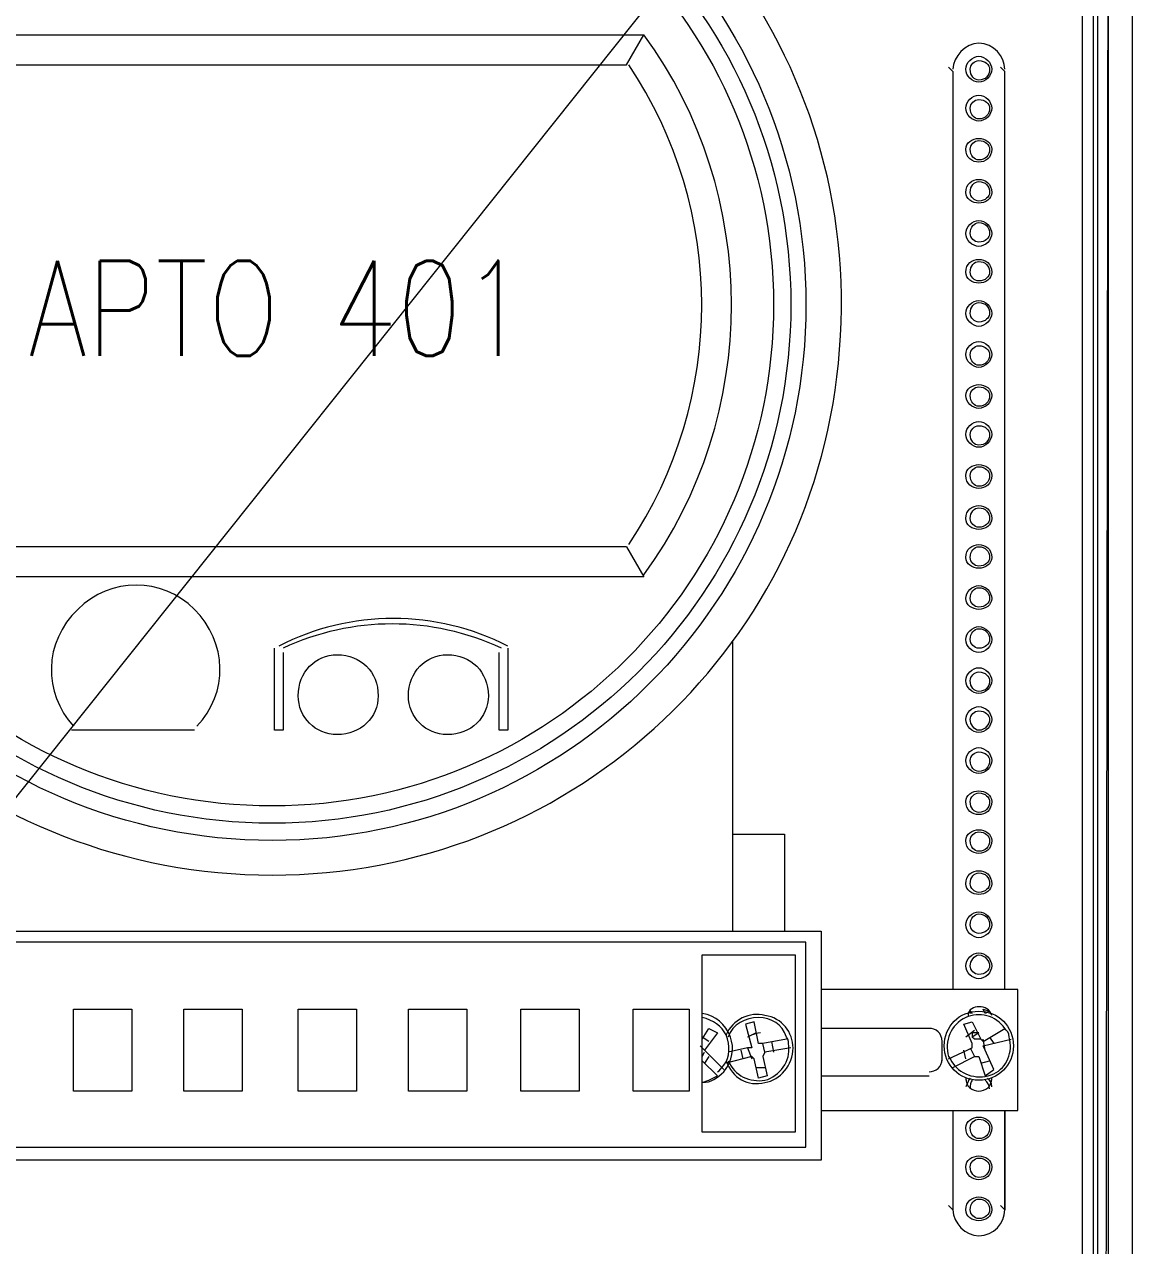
# Model space of a CAD drawing. Header units: metres. Extents: x 2999 to 3164, y 1641 to 1678.
# Drawn here: x 3008.447 to 3009.256, y 1656.417 to 1657.295 of the extents above; entities that cross this region are included whole.
import ezdxf

# ---------------------------------------------------------------- set-up
doc = ezdxf.new("R2010")
doc.units = ezdxf.units.M
doc.linetypes.add('CONTORNO_QUADRO_T', pattern=[0.35, 0.2, -0.15])
doc.styles.add('ROMANS', font='ROMANS.shx', dxfattribs={"width": 0.8, "height": 0.1})

msp = doc.modelspace()

# ---------------------------------------------------------------- linework, layer by layer
at = {"color": 150, "linetype": 'Continuous', "lineweight": 20, "true_color": 0x000096}
msp.add_lwpolyline([(3007.6927, 1655.80059), (3010.42723, 1659.23039), (3011.87209, 1659.23039)], dxfattribs=at)
at = {"color": 7, "linetype": 'Continuous', "lineweight": 20, "true_color": 0x000007}
for points in [[(3009.21826, 1657.52946), (3009.21516, 1657.53256), (3009.21826, 1657.66603), (3009.21516, 1657.66293), (3009.21516, 1655.94026)], [(3009.2074, 1655.94026), (3009.2074, 1657.66293), (3009.2074, 1657.66293)], [(3009.2431, 1657.65206), (3009.2431, 1655.22637), (3009.2431, 1655.22637)], [(3009.2431, 1657.6443), (3009.2431, 1655.22482), (3009.2431, 1655.22482)], [(3009.22602, 1655.28845), (3009.22602, 1657.53567), (3009.21826, 1657.52946), (3009.21826, 1655.29)], [(3009.22602, 1655.28845), (3009.22292, 1655.29155), (3009.22602, 1657.53567), (3009.22292, 1657.53877)], [(3008.35538, 1657.28735), (3008.89236, 1657.28735), (3008.89236, 1657.28735)], [(3008.3678, 1657.26563), (3008.87994, 1657.26563), (3008.89236, 1657.28735)], [(3009.11428, 1657.26097), (3009.11118, 1657.26408), (3009.11118, 1657.26408)], [(3009.11428, 1657.26097), (3009.11428, 1656.60139), (3009.11428, 1656.60139)], [(3009.11428, 1657.26097), (3009.11428, 1656.60139), (3009.11428, 1656.60139)], [(3009.15153, 1657.26097), (3009.14843, 1657.26408), (3009.14843, 1657.26408)], [(3009.15153, 1656.60139), (3009.15153, 1657.26097), (3009.15153, 1657.26097)], [(3009.15153, 1656.60139), (3009.15153, 1657.26097), (3009.15153, 1657.26097)], [(3008.87994, 1656.91954), (3008.3678, 1656.91954), (3008.3678, 1656.91954)], [(3008.87994, 1656.91954), (3008.89236, 1656.89782), (3008.89236, 1656.89782)], [(3008.89236, 1656.89782), (3008.35538, 1656.89782), (3008.35538, 1656.89782)], [(3008.95599, 1656.85126), (3008.95599, 1656.6433), (3008.95599, 1656.6433)], [(3008.63318, 1656.8435), (3008.63318, 1656.78763), (3008.62697, 1656.78763), (3008.62697, 1656.8466)], [(3008.79458, 1656.8466), (3008.79458, 1656.78763), (3008.78838, 1656.78763)], [(3008.78838, 1656.78763), (3008.78838, 1656.8435), (3008.78838, 1656.8435)], [(3008.56955, 1656.78763), (3008.48109, 1656.78763), (3008.48109, 1656.78763)], [(3008.95599, 1656.71313), (3008.99323, 1656.71313), (3008.99323, 1656.6433)], [(3008.22812, 1656.6433), (3009.01962, 1656.6433), (3009.01962, 1656.6433)], [(3009.01962, 1656.6433), (3009.01962, 1656.47879), (3009.01962, 1656.47879)], [(3009.00875, 1656.63554), (3008.23899, 1656.63554), (3008.23899, 1656.63554)], [(3009.00875, 1656.4881), (3009.00875, 1656.63554), (3009.00875, 1656.63554)], [(3008.93426, 1656.49897), (3008.93426, 1656.62623), (3008.93426, 1656.62623)], [(3008.93426, 1656.62623), (3009.00099, 1656.62623), (3009.00099, 1656.62623)], [(3009.00099, 1656.62623), (3009.00099, 1656.49897), (3009.00099, 1656.49897)], [(3009.16084, 1656.60139), (3009.01962, 1656.60139), (3009.01962, 1656.60139)], [(3009.16084, 1656.51449), (3009.16084, 1656.60139), (3009.16084, 1656.60139)], [(3008.48264, 1656.52845), (3008.48264, 1656.58743), (3008.48264, 1656.58743)], [(3008.48264, 1656.58743), (3008.52454, 1656.58743), (3008.52454, 1656.58743)], [(3008.52454, 1656.58743), (3008.52454, 1656.52845), (3008.52454, 1656.52845)], [(3008.60369, 1656.58743), (3008.60369, 1656.52845), (3008.56179, 1656.52845)], [(3008.56179, 1656.58743), (3008.60369, 1656.58743), (3008.60369, 1656.58743)], [(3008.56179, 1656.52845), (3008.56179, 1656.58743), (3008.56179, 1656.58743)], [(3008.64404, 1656.52845), (3008.64404, 1656.58743), (3008.64404, 1656.58743)], [(3008.64404, 1656.58743), (3008.68595, 1656.58743), (3008.68595, 1656.58743)], [(3008.68595, 1656.58743), (3008.68595, 1656.52845), (3008.68595, 1656.52845)], [(3008.72319, 1656.52845), (3008.72319, 1656.58743), (3008.72319, 1656.58743)], [(3008.72319, 1656.58743), (3008.7651, 1656.58743), (3008.7651, 1656.58743)], [(3008.7651, 1656.58743), (3008.7651, 1656.52845), (3008.7651, 1656.52845)], [(3008.8458, 1656.52845), (3008.80389, 1656.52845), (3008.80389, 1656.58743), (3008.8458, 1656.58743)], [(3008.8458, 1656.58743), (3008.8458, 1656.52845), (3008.8458, 1656.52845)], [(3008.8846, 1656.52845), (3008.8846, 1656.58743), (3008.92495, 1656.58743)], [(3008.92495, 1656.58743), (3008.92495, 1656.52845), (3008.92495, 1656.52845)], [(3009.1267, 1656.58587), (3009.12825, 1656.58432), (3009.12825, 1656.58432)], [(3009.1267, 1656.58587), (3009.1267, 1656.58432), (3009.1267, 1656.58432)], [(3008.99478, 1656.5657), (3008.97771, 1656.5626), (3008.97461, 1656.5626), (3008.9715, 1656.57812), (3008.9653, 1656.57656), (3008.96995, 1656.55949), (3008.96685, 1656.55949), (3008.95288, 1656.55639)], [(3009.11118, 1656.55173), (3009.12825, 1656.55949), (3009.12825, 1656.5626), (3009.12204, 1656.57656), (3009.12825, 1656.57812), (3009.13446, 1656.5657), (3009.13601, 1656.56415), (3009.15153, 1656.57346)], [(3008.93426, 1656.5657), (3008.93891, 1656.57346), (3008.94512, 1656.57036), (3008.93581, 1656.55794), (3008.93271, 1656.56104), (3008.94978, 1656.54397)], [(3008.97306, 1656.57036), (3008.96685, 1656.56725), (3008.96685, 1656.56725)], [(3009.09721, 1656.57346), (3009.01962, 1656.57346), (3009.01962, 1656.57346)], [(3009.1298, 1656.57191), (3009.1236, 1656.56725), (3009.1236, 1656.56725)], [(3009.13291, 1656.57036), (3009.12825, 1656.56725), (3009.12825, 1656.56725)], [(3009.13291, 1656.57036), (3009.12825, 1656.57036), (3009.12825, 1656.56725)], [(3008.93891, 1656.56415), (3008.93426, 1656.56725), (3008.93426, 1656.56725)], [(3008.96685, 1656.55949), (3008.96995, 1656.55173), (3008.96995, 1656.55173)], [(3008.97926, 1656.55639), (3008.97771, 1656.5626), (3008.97771, 1656.5626)], [(3008.99789, 1656.55949), (3008.97926, 1656.55639), (3008.97771, 1656.55328), (3008.98082, 1656.53932)], [(3008.98392, 1656.56415), (3008.98547, 1656.55639), (3008.98547, 1656.55639)], [(3009.10652, 1656.55018), (3009.10652, 1656.56415), (3009.10652, 1656.56415)], [(3009.1267, 1656.55949), (3009.1298, 1656.55328), (3009.1298, 1656.55328)], [(3009.13446, 1656.5657), (3009.1298, 1656.5657), (3009.12825, 1656.56725)], [(3009.1298, 1656.55328), (3009.13291, 1656.55328), (3009.13756, 1656.53932), (3009.14377, 1656.54397), (3009.13756, 1656.55794), (3009.13601, 1656.56104), (3009.15619, 1656.5657)], [(3009.13756, 1656.55794), (3009.13601, 1656.5657), (3009.13601, 1656.5657)], [(3009.14067, 1656.56725), (3009.14377, 1656.5626), (3009.14377, 1656.5626)], [(3008.93426, 1656.55328), (3008.93581, 1656.55639), (3008.93581, 1656.55639)], [(3008.93426, 1656.55018), (3008.94512, 1656.53932), (3008.94512, 1656.53932)], [(3008.93891, 1656.55328), (3008.93581, 1656.54863), (3008.93581, 1656.54863)], [(3008.98082, 1656.53932), (3008.97461, 1656.53776), (3008.9715, 1656.55173), (3008.96995, 1656.55328), (3008.95133, 1656.54863)], [(3008.96375, 1656.55173), (3008.96219, 1656.55794), (3008.96219, 1656.55794)], [(3009.11428, 1656.54552), (3009.1298, 1656.55328), (3009.1298, 1656.55328)], [(3009.1236, 1656.55173), (3009.12204, 1656.55794), (3009.12204, 1656.55794)], [(3009.13446, 1656.54863), (3009.14067, 1656.55018), (3009.14067, 1656.55018)], [(3008.97306, 1656.54552), (3008.97926, 1656.54552), (3008.97926, 1656.54552)], [(3008.93426, 1656.53466), (3008.93891, 1656.53621), (3008.94512, 1656.53932)], [(3009.01962, 1656.53932), (3009.09721, 1656.53932), (3009.09721, 1656.53932)], [(3009.1236, 1656.53776), (3009.1236, 1656.53621), (3009.1236, 1656.53621)], [(3009.14222, 1656.53621), (3009.14222, 1656.53776), (3009.14222, 1656.53776)], [(3008.52454, 1656.52845), (3008.48264, 1656.52845), (3008.48264, 1656.52845)], [(3008.68595, 1656.52845), (3008.64404, 1656.52845), (3008.64404, 1656.52845)], [(3008.7651, 1656.52845), (3008.72319, 1656.52845), (3008.72319, 1656.52845)], [(3008.92495, 1656.52845), (3008.8846, 1656.52845), (3008.8846, 1656.52845)], [(3009.01962, 1656.51449), (3009.16084, 1656.51449), (3009.16084, 1656.51449)], [(3009.11428, 1656.51449), (3009.11428, 1656.4431), (3009.11118, 1656.4462)], [(3009.11428, 1656.51449), (3009.11428, 1656.4431), (3009.11428, 1656.4431)], [(3009.15153, 1656.51449), (3009.15153, 1656.4431), (3009.14843, 1656.4462)], [(3009.15153, 1656.4431), (3009.15153, 1656.51449), (3009.15153, 1656.51449)], [(3009.00099, 1656.49897), (3008.93426, 1656.49897), (3008.93426, 1656.49897)], [(3008.23899, 1656.4881), (3009.00875, 1656.4881), (3009.00875, 1656.4881)], [(3009.01962, 1656.47879), (3008.22812, 1656.47879), (3008.22812, 1656.47879)]]:
    msp.add_lwpolyline(points, dxfattribs=at)
msp.add_lwpolyline([(3009.14067, 1656.58587), (3009.13756, 1656.58432), (3009.13601, 1656.58743), (3009.13601, 1656.58743)], close=True, dxfattribs=at)
for points, knots in [([(3008.54162, 1657.49532), (3008.33521, 1657.45186), (3008.19553, 1657.26097), (3008.21726, 1657.05146), (3008.21726, 1657.05146), (3008.23743, 1656.84195), (3008.41436, 1656.68365), (3008.62542, 1656.68365), (3008.62542, 1656.68365), (3008.83493, 1656.68365), (3009.01186, 1656.84195), (3009.03203, 1657.05146), (3009.03203, 1657.05146), (3009.05376, 1657.26097), (3008.91408, 1657.45186), (3008.70767, 1657.49532)], [0, 0, 0, 0, 0.0625, 0.0625, 0.0625, 0.062501, 0.125, 0.125, 0.125, 0.125001, 0.1875, 0.1875, 0.1875, 0.187501, 1, 1, 1, 1]), ([(3009.00875, 1657.09336), (3009.00875, 1657.30598), (3008.83649, 1657.47824), (3008.62542, 1657.47824), (3008.62542, 1657.47824), (3008.4128, 1657.47824), (3008.24054, 1657.30598), (3008.24054, 1657.09336), (3008.24054, 1657.09336), (3008.24054, 1656.88074), (3008.4128, 1656.70848), (3008.62542, 1656.70848), (3008.62542, 1656.70848), (3008.83649, 1656.70848), (3009.00875, 1656.88074), (3009.00875, 1657.09336)], [0, 0, 0, 0, 0.0625, 0.0625, 0.0625, 0.062501, 0.125, 0.125, 0.125, 0.125001, 0.1875, 0.1875, 0.1875, 0.187501, 1, 1, 1, 1]), ([(3008.99789, 1657.09336), (3008.99789, 1657.29977), (3008.83028, 1657.46583), (3008.62542, 1657.46583), (3008.62542, 1657.46583), (3008.41901, 1657.46583), (3008.25295, 1657.29977), (3008.25295, 1657.09336), (3008.25295, 1657.09336), (3008.25295, 1656.88695), (3008.41901, 1656.72089), (3008.62542, 1656.72089), (3008.62542, 1656.72089), (3008.83028, 1656.72089), (3008.99789, 1656.88695), (3008.99789, 1657.09336)], [0, 0, 0, 0, 0.0625, 0.0625, 0.0625, 0.062501, 0.125, 0.125, 0.125, 0.125001, 0.1875, 0.1875, 0.1875, 0.187501, 1, 1, 1, 1]), ([(3008.98547, 1657.09336), (3008.98547, 1657.29201), (3008.82407, 1657.45341), (3008.62542, 1657.45341), (3008.62542, 1657.45341), (3008.42522, 1657.45341), (3008.26382, 1657.29201), (3008.26382, 1657.09336), (3008.26382, 1657.09336), (3008.26382, 1656.89471), (3008.42522, 1656.73331), (3008.62542, 1656.73331), (3008.62542, 1656.73331), (3008.82407, 1656.73331), (3008.98547, 1656.89471), (3008.98547, 1657.09336)], [0, 0, 0, 0, 0.0625, 0.0625, 0.0625, 0.062501, 0.125, 0.125, 0.125, 0.125001, 0.1875, 0.1875, 0.1875, 0.187501, 1, 1, 1, 1]), ([(3009.15153, 1657.26252), (3009.15153, 1657.27184), (3009.14377, 1657.28115), (3009.13291, 1657.28115), (3009.13291, 1657.28115), (3009.1236, 1657.28115), (3009.11428, 1657.27184), (3009.11428, 1657.26252)], [0, 0, 0, 0, 0.125, 0.125, 0.125, 0.125001, 1, 1, 1, 1]), ([(3009.15153, 1657.26252), (3009.15153, 1657.27184), (3009.14377, 1657.28115), (3009.13291, 1657.28115), (3009.13291, 1657.28115), (3009.1236, 1657.28115), (3009.11428, 1657.27184), (3009.11428, 1657.26252)], [0, 0, 0, 0, 0.125, 0.125, 0.125, 0.125001, 1, 1, 1, 1]), ([(3009.14222, 1657.26252), (3009.14222, 1657.26718), (3009.13756, 1657.27184), (3009.13291, 1657.27184), (3009.13291, 1657.27184), (3009.12825, 1657.27184), (3009.1236, 1657.26718), (3009.1236, 1657.26252), (3009.1236, 1657.26252), (3009.1236, 1657.25787), (3009.12825, 1657.25321), (3009.13291, 1657.25321), (3009.13291, 1657.25321), (3009.13756, 1657.25321), (3009.14222, 1657.25787), (3009.14222, 1657.26252)], [0, 0, 0, 0, 0.0625, 0.0625, 0.0625, 0.062501, 0.125, 0.125, 0.125, 0.125001, 0.1875, 0.1875, 0.1875, 0.187501, 1, 1, 1, 1]), ([(3009.14067, 1657.26252), (3009.14067, 1657.26563), (3009.13756, 1657.26873), (3009.13291, 1657.26873), (3009.13291, 1657.26873), (3009.1298, 1657.26873), (3009.1267, 1657.26563), (3009.1267, 1657.26252), (3009.1267, 1657.26252), (3009.1267, 1657.25787), (3009.1298, 1657.25476), (3009.13291, 1657.25476), (3009.13291, 1657.25476), (3009.13756, 1657.25476), (3009.14067, 1657.25787), (3009.14067, 1657.26252)], [0, 0, 0, 0, 0.0625, 0.0625, 0.0625, 0.062501, 0.125, 0.125, 0.125, 0.125001, 0.1875, 0.1875, 0.1875, 0.187501, 1, 1, 1, 1]), ([(3009.14222, 1657.23459), (3009.14222, 1657.23924), (3009.13756, 1657.2439), (3009.13291, 1657.2439), (3009.13291, 1657.2439), (3009.12825, 1657.2439), (3009.1236, 1657.23924), (3009.1236, 1657.23459), (3009.1236, 1657.23459), (3009.1236, 1657.22993), (3009.12825, 1657.22528), (3009.13291, 1657.22528), (3009.13291, 1657.22528), (3009.13756, 1657.22528), (3009.14222, 1657.22993), (3009.14222, 1657.23459)], [0, 0, 0, 0, 0.0625, 0.0625, 0.0625, 0.062501, 0.125, 0.125, 0.125, 0.125001, 0.1875, 0.1875, 0.1875, 0.187501, 1, 1, 1, 1]), ([(3009.14067, 1657.23459), (3009.14067, 1657.23769), (3009.13756, 1657.2408), (3009.13291, 1657.2408), (3009.13291, 1657.2408), (3009.1298, 1657.2408), (3009.1267, 1657.23769), (3009.1267, 1657.23459), (3009.1267, 1657.23459), (3009.1267, 1657.22993), (3009.1298, 1657.22683), (3009.13291, 1657.22683), (3009.13291, 1657.22683), (3009.13756, 1657.22683), (3009.14067, 1657.22993), (3009.14067, 1657.23459)], [0, 0, 0, 0, 0.0625, 0.0625, 0.0625, 0.062501, 0.125, 0.125, 0.125, 0.125001, 0.1875, 0.1875, 0.1875, 0.187501, 1, 1, 1, 1]), ([(3009.14222, 1657.2051), (3009.14222, 1657.20976), (3009.13756, 1657.21286), (3009.13291, 1657.21286), (3009.13291, 1657.21286), (3009.12825, 1657.21286), (3009.1236, 1657.20976), (3009.1236, 1657.2051), (3009.1236, 1657.2051), (3009.1236, 1657.19889), (3009.12825, 1657.19579), (3009.13291, 1657.19579), (3009.13291, 1657.19579), (3009.13756, 1657.19579), (3009.14222, 1657.19889), (3009.14222, 1657.2051)], [0, 0, 0, 0, 0.0625, 0.0625, 0.0625, 0.062501, 0.125, 0.125, 0.125, 0.125001, 0.1875, 0.1875, 0.1875, 0.187501, 1, 1, 1, 1]), ([(3009.14067, 1657.2051), (3009.14067, 1657.20821), (3009.13756, 1657.21131), (3009.13291, 1657.21131), (3009.13291, 1657.21131), (3009.1298, 1657.21131), (3009.1267, 1657.20821), (3009.1267, 1657.2051), (3009.1267, 1657.2051), (3009.1267, 1657.20045), (3009.1298, 1657.19734), (3009.13291, 1657.19734), (3009.13291, 1657.19734), (3009.13756, 1657.19734), (3009.14067, 1657.20045), (3009.14067, 1657.2051)], [0, 0, 0, 0, 0.0625, 0.0625, 0.0625, 0.062501, 0.125, 0.125, 0.125, 0.125001, 0.1875, 0.1875, 0.1875, 0.187501, 1, 1, 1, 1]), ([(3009.14222, 1657.17406), (3009.14222, 1657.18027), (3009.13756, 1657.18337), (3009.13291, 1657.18337), (3009.13291, 1657.18337), (3009.12825, 1657.18337), (3009.1236, 1657.18027), (3009.1236, 1657.17406), (3009.1236, 1657.17406), (3009.1236, 1657.16941), (3009.12825, 1657.1663), (3009.13291, 1657.1663), (3009.13291, 1657.1663), (3009.13756, 1657.1663), (3009.14222, 1657.16941), (3009.14222, 1657.17406)], [0, 0, 0, 0, 0.0625, 0.0625, 0.0625, 0.062501, 0.125, 0.125, 0.125, 0.125001, 0.1875, 0.1875, 0.1875, 0.187501, 1, 1, 1, 1]), ([(3009.14067, 1657.17406), (3009.14067, 1657.17872), (3009.13756, 1657.18182), (3009.13291, 1657.18182), (3009.13291, 1657.18182), (3009.1298, 1657.18182), (3009.1267, 1657.17872), (3009.1267, 1657.17406), (3009.1267, 1657.17406), (3009.1267, 1657.17096), (3009.1298, 1657.16786), (3009.13291, 1657.16786), (3009.13291, 1657.16786), (3009.13756, 1657.16786), (3009.14067, 1657.17096), (3009.14067, 1657.17406)], [0, 0, 0, 0, 0.0625, 0.0625, 0.0625, 0.062501, 0.125, 0.125, 0.125, 0.125001, 0.1875, 0.1875, 0.1875, 0.187501, 1, 1, 1, 1]), ([(3009.14222, 1657.14458), (3009.14222, 1657.14923), (3009.13756, 1657.15389), (3009.13291, 1657.15389), (3009.13291, 1657.15389), (3009.12825, 1657.15389), (3009.1236, 1657.14923), (3009.1236, 1657.14458), (3009.1236, 1657.14458), (3009.1236, 1657.13992), (3009.12825, 1657.13526), (3009.13291, 1657.13526), (3009.13291, 1657.13526), (3009.13756, 1657.13526), (3009.14222, 1657.13992), (3009.14222, 1657.14458)], [0, 0, 0, 0, 0.0625, 0.0625, 0.0625, 0.062501, 0.125, 0.125, 0.125, 0.125001, 0.1875, 0.1875, 0.1875, 0.187501, 1, 1, 1, 1]), ([(3009.14067, 1657.14458), (3009.14067, 1657.14923), (3009.13756, 1657.15234), (3009.13291, 1657.15234), (3009.13291, 1657.15234), (3009.1298, 1657.15234), (3009.1267, 1657.14923), (3009.1267, 1657.14458), (3009.1267, 1657.14458), (3009.1267, 1657.14147), (3009.1298, 1657.13837), (3009.13291, 1657.13837), (3009.13291, 1657.13837), (3009.13756, 1657.13837), (3009.14067, 1657.14147), (3009.14067, 1657.14458)], [0, 0, 0, 0, 0.0625, 0.0625, 0.0625, 0.062501, 0.125, 0.125, 0.125, 0.125001, 0.1875, 0.1875, 0.1875, 0.187501, 1, 1, 1, 1]), ([(3009.14222, 1657.11664), (3009.14222, 1657.12285), (3009.13756, 1657.12595), (3009.13291, 1657.12595), (3009.13291, 1657.12595), (3009.12825, 1657.12595), (3009.1236, 1657.12285), (3009.1236, 1657.11664), (3009.1236, 1657.11664), (3009.1236, 1657.11198), (3009.12825, 1657.10888), (3009.13291, 1657.10888), (3009.13291, 1657.10888), (3009.13756, 1657.10888), (3009.14222, 1657.11198), (3009.14222, 1657.11664)], [0, 0, 0, 0, 0.0625, 0.0625, 0.0625, 0.062501, 0.125, 0.125, 0.125, 0.125001, 0.1875, 0.1875, 0.1875, 0.187501, 1, 1, 1, 1]), ([(3009.14067, 1657.11664), (3009.14067, 1657.1213), (3009.13756, 1657.1244), (3009.13291, 1657.1244), (3009.13291, 1657.1244), (3009.1298, 1657.1244), (3009.1267, 1657.1213), (3009.1267, 1657.11664), (3009.1267, 1657.11664), (3009.1267, 1657.11354), (3009.1298, 1657.11043), (3009.13291, 1657.11043), (3009.13291, 1657.11043), (3009.13756, 1657.11043), (3009.14067, 1657.11354), (3009.14067, 1657.11664)], [0, 0, 0, 0, 0.0625, 0.0625, 0.0625, 0.062501, 0.125, 0.125, 0.125, 0.125001, 0.1875, 0.1875, 0.1875, 0.187501, 1, 1, 1, 1]), ([(3009.14222, 1657.08715), (3009.14222, 1657.09181), (3009.13756, 1657.09647), (3009.13291, 1657.09647), (3009.13291, 1657.09647), (3009.12825, 1657.09647), (3009.1236, 1657.09181), (3009.1236, 1657.08715), (3009.1236, 1657.08715), (3009.1236, 1657.0825), (3009.12825, 1657.07784), (3009.13291, 1657.07784), (3009.13291, 1657.07784), (3009.13756, 1657.07784), (3009.14222, 1657.0825), (3009.14222, 1657.08715)], [0, 0, 0, 0, 0.0625, 0.0625, 0.0625, 0.062501, 0.125, 0.125, 0.125, 0.125001, 0.1875, 0.1875, 0.1875, 0.187501, 1, 1, 1, 1]), ([(3009.14067, 1657.08715), (3009.14067, 1657.09181), (3009.13756, 1657.09491), (3009.13291, 1657.09491), (3009.13291, 1657.09491), (3009.1298, 1657.09491), (3009.1267, 1657.09181), (3009.1267, 1657.08715), (3009.1267, 1657.08715), (3009.1267, 1657.08405), (3009.1298, 1657.08095), (3009.13291, 1657.08095), (3009.13291, 1657.08095), (3009.13756, 1657.08095), (3009.14067, 1657.08405), (3009.14067, 1657.08715)], [0, 0, 0, 0, 0.0625, 0.0625, 0.0625, 0.062501, 0.125, 0.125, 0.125, 0.125001, 0.1875, 0.1875, 0.1875, 0.187501, 1, 1, 1, 1]), ([(3009.14222, 1657.05767), (3009.14222, 1657.06232), (3009.13756, 1657.06698), (3009.13291, 1657.06698), (3009.13291, 1657.06698), (3009.12825, 1657.06698), (3009.1236, 1657.06232), (3009.1236, 1657.05767), (3009.1236, 1657.05767), (3009.1236, 1657.05301), (3009.12825, 1657.04836), (3009.13291, 1657.04836), (3009.13291, 1657.04836), (3009.13756, 1657.04836), (3009.14222, 1657.05301), (3009.14222, 1657.05767)], [0, 0, 0, 0, 0.0625, 0.0625, 0.0625, 0.062501, 0.125, 0.125, 0.125, 0.125001, 0.1875, 0.1875, 0.1875, 0.187501, 1, 1, 1, 1]), ([(3009.14067, 1657.05767), (3009.14067, 1657.06077), (3009.13756, 1657.06387), (3009.13291, 1657.06387), (3009.13291, 1657.06387), (3009.1298, 1657.06387), (3009.1267, 1657.06077), (3009.1267, 1657.05767), (3009.1267, 1657.05767), (3009.1267, 1657.05301), (3009.1298, 1657.04991), (3009.13291, 1657.04991), (3009.13291, 1657.04991), (3009.13756, 1657.04991), (3009.14067, 1657.05301), (3009.14067, 1657.05767)], [0, 0, 0, 0, 0.0625, 0.0625, 0.0625, 0.062501, 0.125, 0.125, 0.125, 0.125001, 0.1875, 0.1875, 0.1875, 0.187501, 1, 1, 1, 1]), ([(3009.14222, 1657.02818), (3009.14222, 1657.03284), (3009.13756, 1657.03594), (3009.13291, 1657.03594), (3009.13291, 1657.03594), (3009.12825, 1657.03594), (3009.1236, 1657.03284), (3009.1236, 1657.02818), (3009.1236, 1657.02818), (3009.1236, 1657.02352), (3009.12825, 1657.01887), (3009.13291, 1657.01887), (3009.13291, 1657.01887), (3009.13756, 1657.01887), (3009.14222, 1657.02352), (3009.14222, 1657.02818)], [0, 0, 0, 0, 0.0625, 0.0625, 0.0625, 0.062501, 0.125, 0.125, 0.125, 0.125001, 0.1875, 0.1875, 0.1875, 0.187501, 1, 1, 1, 1]), ([(3009.14067, 1657.02818), (3009.14067, 1657.03128), (3009.13756, 1657.03439), (3009.13291, 1657.03439), (3009.13291, 1657.03439), (3009.1298, 1657.03439), (3009.1267, 1657.03128), (3009.1267, 1657.02818), (3009.1267, 1657.02818), (3009.1267, 1657.02352), (3009.1298, 1657.02042), (3009.13291, 1657.02042), (3009.13291, 1657.02042), (3009.13756, 1657.02042), (3009.14067, 1657.02352), (3009.14067, 1657.02818)], [0, 0, 0, 0, 0.0625, 0.0625, 0.0625, 0.062501, 0.125, 0.125, 0.125, 0.125001, 0.1875, 0.1875, 0.1875, 0.187501, 1, 1, 1, 1]), ([(3009.14222, 1657.00024), (3009.14222, 1657.0049), (3009.13756, 1657.00956), (3009.13291, 1657.00956), (3009.13291, 1657.00956), (3009.12825, 1657.00956), (3009.1236, 1657.0049), (3009.1236, 1657.00024), (3009.1236, 1657.00024), (3009.1236, 1656.99559), (3009.12825, 1656.99093), (3009.13291, 1656.99093), (3009.13291, 1656.99093), (3009.13756, 1656.99093), (3009.14222, 1656.99559), (3009.14222, 1657.00024)], [0, 0, 0, 0, 0.0625, 0.0625, 0.0625, 0.062501, 0.125, 0.125, 0.125, 0.125001, 0.1875, 0.1875, 0.1875, 0.187501, 1, 1, 1, 1]), ([(3009.14067, 1657.00024), (3009.14067, 1657.00335), (3009.13756, 1657.00645), (3009.13291, 1657.00645), (3009.13291, 1657.00645), (3009.1298, 1657.00645), (3009.1267, 1657.00335), (3009.1267, 1657.00024), (3009.1267, 1657.00024), (3009.1267, 1656.99559), (3009.1298, 1656.99248), (3009.13291, 1656.99248), (3009.13291, 1656.99248), (3009.13756, 1656.99248), (3009.14067, 1656.99559), (3009.14067, 1657.00024)], [0, 0, 0, 0, 0.0625, 0.0625, 0.0625, 0.062501, 0.125, 0.125, 0.125, 0.125001, 0.1875, 0.1875, 0.1875, 0.187501, 1, 1, 1, 1]), ([(3009.14222, 1656.97076), (3009.14222, 1656.97541), (3009.13756, 1656.97852), (3009.13291, 1656.97852), (3009.13291, 1656.97852), (3009.12825, 1656.97852), (3009.1236, 1656.97541), (3009.1236, 1656.97076), (3009.1236, 1656.97076), (3009.1236, 1656.96455), (3009.12825, 1656.96145), (3009.13291, 1656.96145), (3009.13291, 1656.96145), (3009.13756, 1656.96145), (3009.14222, 1656.96455), (3009.14222, 1656.97076)], [0, 0, 0, 0, 0.0625, 0.0625, 0.0625, 0.062501, 0.125, 0.125, 0.125, 0.125001, 0.1875, 0.1875, 0.1875, 0.187501, 1, 1, 1, 1]), ([(3009.14067, 1656.97076), (3009.14067, 1656.97386), (3009.13756, 1656.97697), (3009.13291, 1656.97697), (3009.13291, 1656.97697), (3009.1298, 1656.97697), (3009.1267, 1656.97386), (3009.1267, 1656.97076), (3009.1267, 1656.97076), (3009.1267, 1656.9661), (3009.1298, 1656.963), (3009.13291, 1656.963), (3009.13291, 1656.963), (3009.13756, 1656.963), (3009.14067, 1656.9661), (3009.14067, 1656.97076)], [0, 0, 0, 0, 0.0625, 0.0625, 0.0625, 0.062501, 0.125, 0.125, 0.125, 0.125001, 0.1875, 0.1875, 0.1875, 0.187501, 1, 1, 1, 1]), ([(3009.14222, 1656.93972), (3009.14222, 1656.94593), (3009.13756, 1656.94903), (3009.13291, 1656.94903), (3009.13291, 1656.94903), (3009.12825, 1656.94903), (3009.1236, 1656.94593), (3009.1236, 1656.93972), (3009.1236, 1656.93972), (3009.1236, 1656.93506), (3009.12825, 1656.93196), (3009.13291, 1656.93196), (3009.13291, 1656.93196), (3009.13756, 1656.93196), (3009.14222, 1656.93506), (3009.14222, 1656.93972)], [0, 0, 0, 0, 0.0625, 0.0625, 0.0625, 0.062501, 0.125, 0.125, 0.125, 0.125001, 0.1875, 0.1875, 0.1875, 0.187501, 1, 1, 1, 1]), ([(3009.14067, 1656.93972), (3009.14067, 1656.94437), (3009.13756, 1656.94748), (3009.13291, 1656.94748), (3009.13291, 1656.94748), (3009.1298, 1656.94748), (3009.1267, 1656.94437), (3009.1267, 1656.93972), (3009.1267, 1656.93972), (3009.1267, 1656.93661), (3009.1298, 1656.93351), (3009.13291, 1656.93351), (3009.13291, 1656.93351), (3009.13756, 1656.93351), (3009.14067, 1656.93661), (3009.14067, 1656.93972)], [0, 0, 0, 0, 0.0625, 0.0625, 0.0625, 0.062501, 0.125, 0.125, 0.125, 0.125001, 0.1875, 0.1875, 0.1875, 0.187501, 1, 1, 1, 1]), ([(3009.14222, 1656.91178), (3009.14222, 1656.91799), (3009.13756, 1656.9211), (3009.13291, 1656.9211), (3009.13291, 1656.9211), (3009.12825, 1656.9211), (3009.1236, 1656.91799), (3009.1236, 1656.91178), (3009.1236, 1656.91178), (3009.1236, 1656.90713), (3009.12825, 1656.90402), (3009.13291, 1656.90402), (3009.13291, 1656.90402), (3009.13756, 1656.90402), (3009.14222, 1656.90713), (3009.14222, 1656.91178)], [0, 0, 0, 0, 0.0625, 0.0625, 0.0625, 0.062501, 0.125, 0.125, 0.125, 0.125001, 0.1875, 0.1875, 0.1875, 0.187501, 1, 1, 1, 1]), ([(3009.14067, 1656.91178), (3009.14067, 1656.91644), (3009.13756, 1656.91954), (3009.13291, 1656.91954), (3009.13291, 1656.91954), (3009.1298, 1656.91954), (3009.1267, 1656.91644), (3009.1267, 1656.91178), (3009.1267, 1656.91178), (3009.1267, 1656.90868), (3009.1298, 1656.90558), (3009.13291, 1656.90558), (3009.13291, 1656.90558), (3009.13756, 1656.90558), (3009.14067, 1656.90868), (3009.14067, 1656.91178)], [0, 0, 0, 0, 0.0625, 0.0625, 0.0625, 0.062501, 0.125, 0.125, 0.125, 0.125001, 0.1875, 0.1875, 0.1875, 0.187501, 1, 1, 1, 1]), ([(3008.5711, 1656.79073), (3008.59438, 1656.81401), (3008.59283, 1656.85126), (3008.56955, 1656.87454), (3008.56955, 1656.87454), (3008.54627, 1656.89782), (3008.50902, 1656.89782), (3008.48575, 1656.87454), (3008.48575, 1656.87454), (3008.46091, 1656.85126), (3008.46091, 1656.81401), (3008.48264, 1656.79073)], [0, 0, 0, 0, 0.083333, 0.083333, 0.083333, 0.083334, 0.166667, 0.166667, 0.166667, 0.166668, 1, 1, 1, 1]), ([(3009.14222, 1656.8823), (3009.14222, 1656.88695), (3009.13756, 1656.89161), (3009.13291, 1656.89161), (3009.13291, 1656.89161), (3009.12825, 1656.89161), (3009.1236, 1656.88695), (3009.1236, 1656.8823), (3009.1236, 1656.8823), (3009.1236, 1656.87764), (3009.12825, 1656.87454), (3009.13291, 1656.87454), (3009.13291, 1656.87454), (3009.13756, 1656.87454), (3009.14222, 1656.87764), (3009.14222, 1656.8823)], [0, 0, 0, 0, 0.0625, 0.0625, 0.0625, 0.062501, 0.125, 0.125, 0.125, 0.125001, 0.1875, 0.1875, 0.1875, 0.187501, 1, 1, 1, 1]), ([(3009.14067, 1656.8823), (3009.14067, 1656.88695), (3009.13756, 1656.89006), (3009.13291, 1656.89006), (3009.13291, 1656.89006), (3009.1298, 1656.89006), (3009.1267, 1656.88695), (3009.1267, 1656.8823), (3009.1267, 1656.8823), (3009.1267, 1656.87919), (3009.1298, 1656.87609), (3009.13291, 1656.87609), (3009.13291, 1656.87609), (3009.13756, 1656.87609), (3009.14067, 1656.87919), (3009.14067, 1656.8823)], [0, 0, 0, 0, 0.0625, 0.0625, 0.0625, 0.062501, 0.125, 0.125, 0.125, 0.125001, 0.1875, 0.1875, 0.1875, 0.187501, 1, 1, 1, 1]), ([(3009.14222, 1656.85281), (3009.14222, 1656.85747), (3009.13756, 1656.86212), (3009.13291, 1656.86212), (3009.13291, 1656.86212), (3009.12825, 1656.86212), (3009.1236, 1656.85747), (3009.1236, 1656.85281), (3009.1236, 1656.85281), (3009.1236, 1656.84815), (3009.12825, 1656.8435), (3009.13291, 1656.8435), (3009.13291, 1656.8435), (3009.13756, 1656.8435), (3009.14222, 1656.84815), (3009.14222, 1656.85281)], [0, 0, 0, 0, 0.0625, 0.0625, 0.0625, 0.062501, 0.125, 0.125, 0.125, 0.125001, 0.1875, 0.1875, 0.1875, 0.187501, 1, 1, 1, 1]), ([(3009.14067, 1656.85281), (3009.14067, 1656.85747), (3009.13756, 1656.86057), (3009.13291, 1656.86057), (3009.13291, 1656.86057), (3009.1298, 1656.86057), (3009.1267, 1656.85747), (3009.1267, 1656.85281), (3009.1267, 1656.85281), (3009.1267, 1656.84971), (3009.1298, 1656.8466), (3009.13291, 1656.8466), (3009.13291, 1656.8466), (3009.13756, 1656.8466), (3009.14067, 1656.84971), (3009.14067, 1656.85281)], [0, 0, 0, 0, 0.0625, 0.0625, 0.0625, 0.062501, 0.125, 0.125, 0.125, 0.125001, 0.1875, 0.1875, 0.1875, 0.187501, 1, 1, 1, 1]), ([(3008.70147, 1656.81246), (3008.70147, 1656.82953), (3008.68905, 1656.84195), (3008.67198, 1656.84195), (3008.67198, 1656.84195), (3008.65646, 1656.84195), (3008.64404, 1656.82953), (3008.64404, 1656.81246), (3008.64404, 1656.81246), (3008.64404, 1656.79694), (3008.65646, 1656.78452), (3008.67198, 1656.78452), (3008.67198, 1656.78452), (3008.68905, 1656.78452), (3008.70147, 1656.79694), (3008.70147, 1656.81246)], [0, 0, 0, 0, 0.0625, 0.0625, 0.0625, 0.062501, 0.125, 0.125, 0.125, 0.125001, 0.1875, 0.1875, 0.1875, 0.187501, 1, 1, 1, 1]), ([(3008.78062, 1656.81246), (3008.78062, 1656.82953), (3008.7682, 1656.84195), (3008.75113, 1656.84195), (3008.75113, 1656.84195), (3008.73561, 1656.84195), (3008.72319, 1656.82953), (3008.72319, 1656.81246), (3008.72319, 1656.81246), (3008.72319, 1656.79694), (3008.73561, 1656.78452), (3008.75113, 1656.78452), (3008.75113, 1656.78452), (3008.7682, 1656.78452), (3008.78062, 1656.79694), (3008.78062, 1656.81246)], [0, 0, 0, 0, 0.0625, 0.0625, 0.0625, 0.062501, 0.125, 0.125, 0.125, 0.125001, 0.1875, 0.1875, 0.1875, 0.187501, 1, 1, 1, 1]), ([(3009.14222, 1656.82332), (3009.14222, 1656.82798), (3009.13756, 1656.83263), (3009.13291, 1656.83263), (3009.13291, 1656.83263), (3009.12825, 1656.83263), (3009.1236, 1656.82798), (3009.1236, 1656.82332), (3009.1236, 1656.82332), (3009.1236, 1656.81867), (3009.12825, 1656.81401), (3009.13291, 1656.81401), (3009.13291, 1656.81401), (3009.13756, 1656.81401), (3009.14222, 1656.81867), (3009.14222, 1656.82332)], [0, 0, 0, 0, 0.0625, 0.0625, 0.0625, 0.062501, 0.125, 0.125, 0.125, 0.125001, 0.1875, 0.1875, 0.1875, 0.187501, 1, 1, 1, 1]), ([(3009.14067, 1656.82332), (3009.14067, 1656.82643), (3009.13756, 1656.82953), (3009.13291, 1656.82953), (3009.13291, 1656.82953), (3009.1298, 1656.82953), (3009.1267, 1656.82643), (3009.1267, 1656.82332), (3009.1267, 1656.82332), (3009.1267, 1656.81867), (3009.1298, 1656.81556), (3009.13291, 1656.81556), (3009.13291, 1656.81556), (3009.13756, 1656.81556), (3009.14067, 1656.81867), (3009.14067, 1656.82332)], [0, 0, 0, 0, 0.0625, 0.0625, 0.0625, 0.062501, 0.125, 0.125, 0.125, 0.125001, 0.1875, 0.1875, 0.1875, 0.187501, 1, 1, 1, 1]), ([(3009.14222, 1656.79539), (3009.14222, 1656.80004), (3009.13756, 1656.8047), (3009.13291, 1656.8047), (3009.13291, 1656.8047), (3009.12825, 1656.8047), (3009.1236, 1656.80004), (3009.1236, 1656.79539), (3009.1236, 1656.79539), (3009.1236, 1656.79073), (3009.12825, 1656.78608), (3009.13291, 1656.78608), (3009.13291, 1656.78608), (3009.13756, 1656.78608), (3009.14222, 1656.79073), (3009.14222, 1656.79539)], [0, 0, 0, 0, 0.0625, 0.0625, 0.0625, 0.062501, 0.125, 0.125, 0.125, 0.125001, 0.1875, 0.1875, 0.1875, 0.187501, 1, 1, 1, 1]), ([(3009.14067, 1656.79539), (3009.14067, 1656.79849), (3009.13756, 1656.8016), (3009.13291, 1656.8016), (3009.13291, 1656.8016), (3009.1298, 1656.8016), (3009.1267, 1656.79849), (3009.1267, 1656.79539), (3009.1267, 1656.79539), (3009.1267, 1656.79228), (3009.1298, 1656.78763), (3009.13291, 1656.78763), (3009.13291, 1656.78763), (3009.13756, 1656.78763), (3009.14067, 1656.79228), (3009.14067, 1656.79539)], [0, 0, 0, 0, 0.0625, 0.0625, 0.0625, 0.062501, 0.125, 0.125, 0.125, 0.125001, 0.1875, 0.1875, 0.1875, 0.187501, 1, 1, 1, 1]), ([(3009.14222, 1656.7659), (3009.14222, 1656.77056), (3009.13756, 1656.77521), (3009.13291, 1656.77521), (3009.13291, 1656.77521), (3009.12825, 1656.77521), (3009.1236, 1656.77056), (3009.1236, 1656.7659), (3009.1236, 1656.7659), (3009.1236, 1656.76124), (3009.12825, 1656.75659), (3009.13291, 1656.75659), (3009.13291, 1656.75659), (3009.13756, 1656.75659), (3009.14222, 1656.76124), (3009.14222, 1656.7659)], [0, 0, 0, 0, 0.0625, 0.0625, 0.0625, 0.062501, 0.125, 0.125, 0.125, 0.125001, 0.1875, 0.1875, 0.1875, 0.187501, 1, 1, 1, 1]), ([(3009.14067, 1656.7659), (3009.14067, 1656.769), (3009.13756, 1656.77211), (3009.13291, 1656.77211), (3009.13291, 1656.77211), (3009.1298, 1656.77211), (3009.1267, 1656.769), (3009.1267, 1656.7659), (3009.1267, 1656.7659), (3009.1267, 1656.76124), (3009.1298, 1656.75814), (3009.13291, 1656.75814), (3009.13291, 1656.75814), (3009.13756, 1656.75814), (3009.14067, 1656.76124), (3009.14067, 1656.7659)], [0, 0, 0, 0, 0.0625, 0.0625, 0.0625, 0.062501, 0.125, 0.125, 0.125, 0.125001, 0.1875, 0.1875, 0.1875, 0.187501, 1, 1, 1, 1]), ([(3009.14222, 1656.73641), (3009.14222, 1656.74107), (3009.13756, 1656.74417), (3009.13291, 1656.74417), (3009.13291, 1656.74417), (3009.12825, 1656.74417), (3009.1236, 1656.74107), (3009.1236, 1656.73641), (3009.1236, 1656.73641), (3009.1236, 1656.73021), (3009.12825, 1656.7271), (3009.13291, 1656.7271), (3009.13291, 1656.7271), (3009.13756, 1656.7271), (3009.14222, 1656.73021), (3009.14222, 1656.73641)], [0, 0, 0, 0, 0.0625, 0.0625, 0.0625, 0.062501, 0.125, 0.125, 0.125, 0.125001, 0.1875, 0.1875, 0.1875, 0.187501, 1, 1, 1, 1]), ([(3009.14067, 1656.73641), (3009.14067, 1656.73952), (3009.13756, 1656.74262), (3009.13291, 1656.74262), (3009.13291, 1656.74262), (3009.1298, 1656.74262), (3009.1267, 1656.73952), (3009.1267, 1656.73641), (3009.1267, 1656.73641), (3009.1267, 1656.73176), (3009.1298, 1656.72865), (3009.13291, 1656.72865), (3009.13291, 1656.72865), (3009.13756, 1656.72865), (3009.14067, 1656.73176), (3009.14067, 1656.73641)], [0, 0, 0, 0, 0.0625, 0.0625, 0.0625, 0.062501, 0.125, 0.125, 0.125, 0.125001, 0.1875, 0.1875, 0.1875, 0.187501, 1, 1, 1, 1]), ([(3009.14222, 1656.70848), (3009.14222, 1656.71313), (3009.13756, 1656.71624), (3009.13291, 1656.71624), (3009.13291, 1656.71624), (3009.12825, 1656.71624), (3009.1236, 1656.71313), (3009.1236, 1656.70848), (3009.1236, 1656.70848), (3009.1236, 1656.70227), (3009.12825, 1656.69917), (3009.13291, 1656.69917), (3009.13291, 1656.69917), (3009.13756, 1656.69917), (3009.14222, 1656.70227), (3009.14222, 1656.70848)], [0, 0, 0, 0, 0.0625, 0.0625, 0.0625, 0.062501, 0.125, 0.125, 0.125, 0.125001, 0.1875, 0.1875, 0.1875, 0.187501, 1, 1, 1, 1]), ([(3009.14067, 1656.70848), (3009.14067, 1656.71158), (3009.13756, 1656.71469), (3009.13291, 1656.71469), (3009.13291, 1656.71469), (3009.1298, 1656.71469), (3009.1267, 1656.71158), (3009.1267, 1656.70848), (3009.1267, 1656.70848), (3009.1267, 1656.70382), (3009.1298, 1656.70072), (3009.13291, 1656.70072), (3009.13291, 1656.70072), (3009.13756, 1656.70072), (3009.14067, 1656.70382), (3009.14067, 1656.70848)], [0, 0, 0, 0, 0.0625, 0.0625, 0.0625, 0.062501, 0.125, 0.125, 0.125, 0.125001, 0.1875, 0.1875, 0.1875, 0.187501, 1, 1, 1, 1]), ([(3009.14222, 1656.67744), (3009.14222, 1656.68365), (3009.13756, 1656.68675), (3009.13291, 1656.68675), (3009.13291, 1656.68675), (3009.12825, 1656.68675), (3009.1236, 1656.68365), (3009.1236, 1656.67744), (3009.1236, 1656.67744), (3009.1236, 1656.67278), (3009.12825, 1656.66968), (3009.13291, 1656.66968), (3009.13291, 1656.66968), (3009.13756, 1656.66968), (3009.14222, 1656.67278), (3009.14222, 1656.67744)], [0, 0, 0, 0, 0.0625, 0.0625, 0.0625, 0.062501, 0.125, 0.125, 0.125, 0.125001, 0.1875, 0.1875, 0.1875, 0.187501, 1, 1, 1, 1]), ([(3009.14067, 1656.67744), (3009.14067, 1656.6821), (3009.13756, 1656.6852), (3009.13291, 1656.6852), (3009.13291, 1656.6852), (3009.1298, 1656.6852), (3009.1267, 1656.6821), (3009.1267, 1656.67744), (3009.1267, 1656.67744), (3009.1267, 1656.67434), (3009.1298, 1656.67123), (3009.13291, 1656.67123), (3009.13291, 1656.67123), (3009.13756, 1656.67123), (3009.14067, 1656.67434), (3009.14067, 1656.67744)], [0, 0, 0, 0, 0.0625, 0.0625, 0.0625, 0.062501, 0.125, 0.125, 0.125, 0.125001, 0.1875, 0.1875, 0.1875, 0.187501, 1, 1, 1, 1]), ([(3009.14222, 1656.64795), (3009.14222, 1656.65261), (3009.13756, 1656.65726), (3009.13291, 1656.65726), (3009.13291, 1656.65726), (3009.12825, 1656.65726), (3009.1236, 1656.65261), (3009.1236, 1656.64795), (3009.1236, 1656.64795), (3009.1236, 1656.6433), (3009.12825, 1656.63864), (3009.13291, 1656.63864), (3009.13291, 1656.63864), (3009.13756, 1656.63864), (3009.14222, 1656.6433), (3009.14222, 1656.64795)], [0, 0, 0, 0, 0.0625, 0.0625, 0.0625, 0.062501, 0.125, 0.125, 0.125, 0.125001, 0.1875, 0.1875, 0.1875, 0.187501, 1, 1, 1, 1]), ([(3009.14067, 1656.64795), (3009.14067, 1656.65261), (3009.13756, 1656.65571), (3009.13291, 1656.65571), (3009.13291, 1656.65571), (3009.1298, 1656.65571), (3009.1267, 1656.65261), (3009.1267, 1656.64795), (3009.1267, 1656.64795), (3009.1267, 1656.64485), (3009.1298, 1656.64174), (3009.13291, 1656.64174), (3009.13291, 1656.64174), (3009.13756, 1656.64174), (3009.14067, 1656.64485), (3009.14067, 1656.64795)], [0, 0, 0, 0, 0.0625, 0.0625, 0.0625, 0.062501, 0.125, 0.125, 0.125, 0.125001, 0.1875, 0.1875, 0.1875, 0.187501, 1, 1, 1, 1]), ([(3009.14222, 1656.61847), (3009.14222, 1656.62312), (3009.13756, 1656.62778), (3009.13291, 1656.62778), (3009.13291, 1656.62778), (3009.12825, 1656.62778), (3009.1236, 1656.62312), (3009.1236, 1656.61847), (3009.1236, 1656.61847), (3009.1236, 1656.61381), (3009.12825, 1656.60915), (3009.13291, 1656.60915), (3009.13291, 1656.60915), (3009.13756, 1656.60915), (3009.14222, 1656.61381), (3009.14222, 1656.61847)], [0, 0, 0, 0, 0.0625, 0.0625, 0.0625, 0.062501, 0.125, 0.125, 0.125, 0.125001, 0.1875, 0.1875, 0.1875, 0.187501, 1, 1, 1, 1]), ([(3009.14067, 1656.61847), (3009.14067, 1656.62157), (3009.13756, 1656.62623), (3009.13291, 1656.62623), (3009.13291, 1656.62623), (3009.1298, 1656.62623), (3009.1267, 1656.62157), (3009.1267, 1656.61847), (3009.1267, 1656.61847), (3009.1267, 1656.61536), (3009.1298, 1656.61226), (3009.13291, 1656.61226), (3009.13291, 1656.61226), (3009.13756, 1656.61226), (3009.14067, 1656.61536), (3009.14067, 1656.61847)], [0, 0, 0, 0, 0.0625, 0.0625, 0.0625, 0.062501, 0.125, 0.125, 0.125, 0.125001, 0.1875, 0.1875, 0.1875, 0.187501, 1, 1, 1, 1]), ([(3008.95133, 1656.55018), (3008.95599, 1656.53776), (3008.96685, 1656.53156), (3008.97926, 1656.53466), (3008.97926, 1656.53466), (3008.99013, 1656.53621), (3008.99944, 1656.54708), (3008.99944, 1656.55949), (3008.99944, 1656.55949), (3008.99944, 1656.57036), (3008.99168, 1656.58122), (3008.97926, 1656.58277), (3008.97926, 1656.58277), (3008.9684, 1656.58587), (3008.95599, 1656.57967), (3008.95133, 1656.5688)], [0, 0, 0, 0, 0.0625, 0.0625, 0.0625, 0.062501, 0.125, 0.125, 0.125, 0.125001, 0.1875, 0.1875, 0.1875, 0.187501, 1, 1, 1, 1]), ([(3009.15153, 1656.57346), (3009.14532, 1656.58277), (3009.13291, 1656.58587), (3009.1236, 1656.58122), (3009.1236, 1656.58122), (3009.11273, 1656.57656), (3009.10808, 1656.56415), (3009.11118, 1656.55328)], [0, 0, 0, 0, 0.125, 0.125, 0.125, 0.125001, 1, 1, 1, 1]), ([(3009.15774, 1656.56104), (3009.15774, 1656.57501), (3009.14687, 1656.58587), (3009.13291, 1656.58587), (3009.13291, 1656.58587), (3009.11894, 1656.58587), (3009.10808, 1656.57501), (3009.10808, 1656.56104), (3009.10808, 1656.56104), (3009.10808, 1656.54708), (3009.11894, 1656.53621), (3009.13291, 1656.53621), (3009.13291, 1656.53621), (3009.14687, 1656.53621), (3009.15774, 1656.54708), (3009.15774, 1656.56104)], [0, 0, 0, 0, 0.0625, 0.0625, 0.0625, 0.062501, 0.125, 0.125, 0.125, 0.125001, 0.1875, 0.1875, 0.1875, 0.187501, 1, 1, 1, 1]), ([(3009.14222, 1656.58277), (3009.14067, 1656.58743), (3009.13756, 1656.58898), (3009.13291, 1656.58898), (3009.13291, 1656.58898), (3009.1298, 1656.58898), (3009.12515, 1656.58743), (3009.12515, 1656.58277)], [0, 0, 0, 0, 0.125, 0.125, 0.125, 0.125001, 1, 1, 1, 1]), ([(3008.94978, 1656.54242), (3008.95599, 1656.55018), (3008.95754, 1656.55949), (3008.95443, 1656.56725), (3008.95443, 1656.56725), (3008.95133, 1656.57656), (3008.94357, 1656.58277), (3008.93426, 1656.58432)], [0, 0, 0, 0, 0.125, 0.125, 0.125, 0.125001, 1, 1, 1, 1]), ([(3008.94978, 1656.54708), (3008.95443, 1656.55328), (3008.95443, 1656.56104), (3008.95133, 1656.5688), (3008.95133, 1656.5688), (3008.94823, 1656.57501), (3008.94202, 1656.57967), (3008.93426, 1656.58122)], [0, 0, 0, 0, 0.125, 0.125, 0.125, 0.125001, 1, 1, 1, 1]), ([(3008.99478, 1656.56725), (3008.99168, 1656.57656), (3008.98392, 1656.58122), (3008.97461, 1656.58122), (3008.97461, 1656.58122), (3008.9653, 1656.58122), (3008.95599, 1656.57656), (3008.95288, 1656.56725)], [0, 0, 0, 0, 0.125, 0.125, 0.125, 0.125001, 1, 1, 1, 1]), ([(3008.95288, 1656.55018), (3008.95754, 1656.53932), (3008.9684, 1656.53466), (3008.97926, 1656.53621), (3008.97926, 1656.53621), (3008.99013, 1656.53932), (3008.99789, 1656.55018), (3008.99634, 1656.56104)], [0, 0, 0, 0, 0.125, 0.125, 0.125, 0.125001, 1, 1, 1, 1]), ([(3009.11428, 1656.54863), (3009.12049, 1656.53932), (3009.13291, 1656.53621), (3009.14377, 1656.54087), (3009.14377, 1656.54087), (3009.15308, 1656.54552), (3009.15774, 1656.55639), (3009.15463, 1656.56725)], [0, 0, 0, 0, 0.125, 0.125, 0.125, 0.125001, 1, 1, 1, 1]), ([(3009.1236, 1656.53776), (3009.1236, 1656.53156), (3009.12825, 1656.52845), (3009.13291, 1656.52845), (3009.13291, 1656.52845), (3009.13756, 1656.52845), (3009.14222, 1656.53156), (3009.14222, 1656.53776)], [0, 0, 0, 0, 0.125, 0.125, 0.125, 0.125001, 1, 1, 1, 1]), ([(3009.14222, 1656.50207), (3009.14222, 1656.50673), (3009.13756, 1656.50983), (3009.13291, 1656.50983), (3009.13291, 1656.50983), (3009.12825, 1656.50983), (3009.1236, 1656.50673), (3009.1236, 1656.50207), (3009.1236, 1656.50207), (3009.1236, 1656.49586), (3009.12825, 1656.49276), (3009.13291, 1656.49276), (3009.13291, 1656.49276), (3009.13756, 1656.49276), (3009.14222, 1656.49586), (3009.14222, 1656.50207)], [0, 0, 0, 0, 0.0625, 0.0625, 0.0625, 0.062501, 0.125, 0.125, 0.125, 0.125001, 0.1875, 0.1875, 0.1875, 0.187501, 1, 1, 1, 1]), ([(3009.14067, 1656.50207), (3009.14067, 1656.50517), (3009.13756, 1656.50828), (3009.13291, 1656.50828), (3009.13291, 1656.50828), (3009.1298, 1656.50828), (3009.1267, 1656.50517), (3009.1267, 1656.50207), (3009.1267, 1656.50207), (3009.1267, 1656.49741), (3009.1298, 1656.49431), (3009.13291, 1656.49431), (3009.13291, 1656.49431), (3009.13756, 1656.49431), (3009.14067, 1656.49741), (3009.14067, 1656.50207)], [0, 0, 0, 0, 0.0625, 0.0625, 0.0625, 0.062501, 0.125, 0.125, 0.125, 0.125001, 0.1875, 0.1875, 0.1875, 0.187501, 1, 1, 1, 1]), ([(3009.14222, 1656.47413), (3009.14222, 1656.47879), (3009.13756, 1656.48189), (3009.13291, 1656.48189), (3009.13291, 1656.48189), (3009.12825, 1656.48189), (3009.1236, 1656.47879), (3009.1236, 1656.47413), (3009.1236, 1656.47413), (3009.1236, 1656.46793), (3009.12825, 1656.46482), (3009.13291, 1656.46482), (3009.13291, 1656.46482), (3009.13756, 1656.46482), (3009.14222, 1656.46793), (3009.14222, 1656.47413)], [0, 0, 0, 0, 0.0625, 0.0625, 0.0625, 0.062501, 0.125, 0.125, 0.125, 0.125001, 0.1875, 0.1875, 0.1875, 0.187501, 1, 1, 1, 1]), ([(3009.14067, 1656.47413), (3009.14067, 1656.47724), (3009.13756, 1656.48034), (3009.13291, 1656.48034), (3009.13291, 1656.48034), (3009.1298, 1656.48034), (3009.1267, 1656.47724), (3009.1267, 1656.47413), (3009.1267, 1656.47413), (3009.1267, 1656.46948), (3009.1298, 1656.46637), (3009.13291, 1656.46637), (3009.13291, 1656.46637), (3009.13756, 1656.46637), (3009.14067, 1656.46948), (3009.14067, 1656.47413)], [0, 0, 0, 0, 0.0625, 0.0625, 0.0625, 0.062501, 0.125, 0.125, 0.125, 0.125001, 0.1875, 0.1875, 0.1875, 0.187501, 1, 1, 1, 1]), ([(3009.14222, 1656.4431), (3009.14222, 1656.4493), (3009.13756, 1656.45241), (3009.13291, 1656.45241), (3009.13291, 1656.45241), (3009.12825, 1656.45241), (3009.1236, 1656.4493), (3009.1236, 1656.4431), (3009.1236, 1656.4431), (3009.1236, 1656.43844), (3009.12825, 1656.43534), (3009.13291, 1656.43534), (3009.13291, 1656.43534), (3009.13756, 1656.43534), (3009.14222, 1656.43844), (3009.14222, 1656.4431)], [0, 0, 0, 0, 0.0625, 0.0625, 0.0625, 0.062501, 0.125, 0.125, 0.125, 0.125001, 0.1875, 0.1875, 0.1875, 0.187501, 1, 1, 1, 1]), ([(3009.14067, 1656.4431), (3009.14067, 1656.44775), (3009.13756, 1656.45086), (3009.13291, 1656.45086), (3009.13291, 1656.45086), (3009.1298, 1656.45086), (3009.1267, 1656.44775), (3009.1267, 1656.4431), (3009.1267, 1656.4431), (3009.1267, 1656.43999), (3009.1298, 1656.43689), (3009.13291, 1656.43689), (3009.13291, 1656.43689), (3009.13756, 1656.43689), (3009.14067, 1656.43999), (3009.14067, 1656.4431)], [0, 0, 0, 0, 0.0625, 0.0625, 0.0625, 0.062501, 0.125, 0.125, 0.125, 0.125001, 0.1875, 0.1875, 0.1875, 0.187501, 1, 1, 1, 1]), ([(3009.11428, 1656.4431), (3009.11428, 1656.43378), (3009.1236, 1656.42447), (3009.13291, 1656.42447), (3009.13291, 1656.42447), (3009.14377, 1656.42447), (3009.15153, 1656.43378), (3009.15153, 1656.4431)], [0, 0, 0, 0, 0.125, 0.125, 0.125, 0.125001, 1, 1, 1, 1]), ([(3009.11428, 1656.4431), (3009.11428, 1656.43378), (3009.1236, 1656.42447), (3009.13291, 1656.42447), (3009.13291, 1656.42447), (3009.14377, 1656.42447), (3009.15153, 1656.43378), (3009.15153, 1656.4431)], [0, 0, 0, 0, 0.125, 0.125, 0.125, 0.125001, 1, 1, 1, 1])]:
    msp.add_open_spline(points, degree=3, knots=knots, dxfattribs=at)
for points in [[(3008.89236, 1656.89937), (3008.97616, 1657.01421), (3008.97616, 1657.17251), (3008.89236, 1657.28735)], [(3008.88149, 1656.9211), (3008.95133, 1657.02508), (3008.95133, 1657.16165), (3008.88149, 1657.26563)], [(3008.79458, 1656.84815), (3008.74337, 1656.87454), (3008.68129, 1656.87454), (3008.63008, 1656.84815)], [(3008.78993, 1656.8466), (3008.74026, 1656.86988), (3008.68284, 1656.86988), (3008.63318, 1656.8466)], [(3008.97616, 1656.57036), (3008.97306, 1656.57036), (3008.9715, 1656.5688), (3008.96995, 1656.5688)], [(3009.10652, 1656.56415), (3009.10652, 1656.57036), (3009.10187, 1656.57346), (3009.09721, 1656.57346)], [(3009.15463, 1656.56725), (3009.15463, 1656.57036), (3009.15308, 1656.57191), (3009.15153, 1656.57346)], [(3008.99634, 1656.56104), (3008.99634, 1656.5626), (3008.99634, 1656.5657), (3008.99478, 1656.56725)], [(3009.09721, 1656.54242), (3009.10187, 1656.54242), (3009.10652, 1656.54552), (3009.10652, 1656.55173)], [(3009.11118, 1656.55328), (3009.11273, 1656.55173), (3009.11273, 1656.55018), (3009.11428, 1656.54863)], [(3008.93426, 1656.53466), (3008.94047, 1656.53466), (3008.94512, 1656.53776), (3008.94978, 1656.54242)], [(3008.94512, 1656.54242), (3008.94667, 1656.54242), (3008.94823, 1656.54552), (3008.94978, 1656.54708)], [(3009.1267, 1656.53776), (3009.12515, 1656.53621), (3009.12515, 1656.53466), (3009.1236, 1656.53156)], [(3009.12825, 1656.53621), (3009.1267, 1656.53466), (3009.1267, 1656.53311), (3009.1267, 1656.53)], [(3009.14067, 1656.53), (3009.14067, 1656.53311), (3009.13912, 1656.53466), (3009.13756, 1656.53621)], [(3009.14222, 1656.53156), (3009.14222, 1656.53466), (3009.14067, 1656.53621), (3009.13912, 1656.53776)]]:
    msp.add_open_spline(points, degree=3, dxfattribs=at)

# ---------------------------------------------------------------- texts
at = {"linetype": 'CONTORNO_QUADRO_T', "insert": (3008.62935, 1657.09074), "char_height": 0.068351, "attachment_point": 5, "style": 'ROMANS'}
msp.add_mtext_dynamic_manual_height_columns('APTO 401', width=0.9077457, gutter_width=0.68351, heights=[0], dxfattribs=at)

doc.saveas('drawing.dxf')
